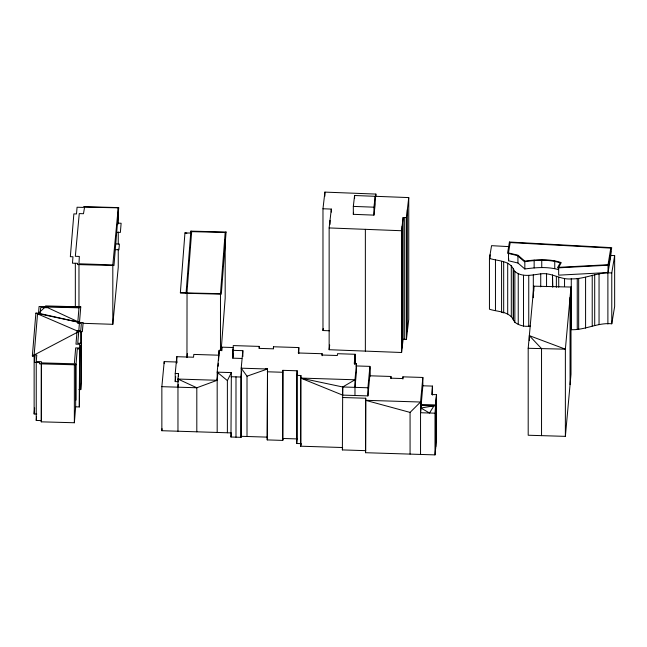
<?xml version="1.0" encoding="UTF-8"?>
<svg xmlns="http://www.w3.org/2000/svg" width="647" height="647" viewBox="0 0 647 647"><rect width="100%" height="100%" fill="white"/><g stroke="black" fill="none" stroke-linecap="round" stroke-linejoin="round"><path stroke-width="0.97" d="M342.376 397.501L365.709 398.237L365.709 450.652L342.376 449.916L342.716 386.979L354.977 379.781L356.497 363.638L354.265 363.565L355.138 354.273L337.508 353.699L337.338 355.502L321.996 355.025L322.125 353.723L298.324 352.979L298.833 347.568L273.503 346.768L273.301 348.822L259.099 348.377L259.285 346.404L233.252 345.587L232.807 358.171L241.849 358.454M354.791 364.051L354.92 356.643M354.823 363.962L355.138 354.273L355.138 364.293M420.898 408.014L433.975 405.847L429.511 413.012L420.898 408.014L422.855 385.79L422.855 377.46L402.919 376.837L402.749 378.544L390.772 378.171L390.934 376.465L369.809 375.794L367.917 395.907L342.603 395.107L300.653 378.074L300.887 375.503L296.722 375.373L296.722 443.502L300.887 443.632L300.653 446.204L342.603 447.522L342.376 449.916M420.542 412.729L421.092 405.443L435.56 405.895L435.01 413.182L420.542 412.729L421.092 404.48L420.542 402.022L422.855 377.46M217.732 372.284L217.182 380.282L196.809 387.771L161.855 386.671L161.855 430.716L231.351 432.9M218.144 366.283L218.346 363.282M218.557 360.282L219.244 350.286L221.541 350.359L221.848 347.164L233.219 347.52M187.04 292.986L180.359 292.816L184.953 232.912L191.633 233.09M190.857 231.125L186.061 293.277L221.29 294.183L226.078 232.03L190.857 231.125L191.666 231.642L225.18 232.499L226.078 232.03M186.959 292.808L191.666 231.642M187.032 357.427L187.347 353.416M220.473 350.205L220.473 293.665L225.18 232.499M221.169 350.262L225.18 298.121L225.18 239.568M78.724 331.596L32.35 355.947L34.137 355.009L37.502 314.183L40.146 314.256L40.704 307.535L47.15 307.705L47.199 306.945L78.983 307.818L80.762 306.88L77.761 343.217L81.417 343.322L80.948 349.024L77.292 348.919L75.982 364.835L39.483 363.824L39.58 362.595L34.461 362.449L34.995 356.02L32.35 355.947L35.884 313.148L38.529 313.221L79.476 322.416L83.139 322.521L82.379 331.693L78.724 331.596L35.884 313.148L79.476 322.416L77.769 322.538L77.689 323.354L81.352 323.46L80.754 330.666L77.098 330.56L75.974 344.155L79.63 344.261L79.322 406.939L75.667 406.842L74.356 422.75L41.262 421.836L41.368 361.657L36.248 361.511L36.248 420.461L41.368 420.599L41.368 363.654M38.529 313.221L39.079 306.5L80.762 306.88L45.589 305.91L45.525 306.678L38.529 313.221L40.146 314.256M36.248 361.511L36.782 355.082L34.137 355.009M36.782 414.031L34.137 413.959L34.631 407.982M36.248 420.461L36.556 416.789M77.769 322.538L78.983 307.818M79.322 406.939L79.63 348.256M78.926 389.559L80.754 389.607L81.352 382.401L81.352 331.45M117.463 223.15L118.749 207.606L83.576 206.644L83.512 207.412L77.066 207.234L76.508 213.955L73.863 213.882L70.337 256.681L72.982 256.754L72.448 263.183L77.567 263.321L77.462 264.558L113.961 265.561L117.463 223.15L121.126 223.247L120.366 232.427L116.711 232.322M41.262 421.836L41.368 420.599M435.56 449.018L435.56 404.933L436.523 394.67L431.646 394.516L432.439 386.089L422.855 385.79M296.722 443.502L297.151 438.917L297.151 370.788L282.876 370.335L282.699 440.397L267.235 439.911L267.502 369L241.202 368.183L241.016 437.332L230.971 437.016L231.351 372.599L217.182 372.154L217.182 432.455M282.876 438.464L282.699 440.397L282.876 438.464L297.151 438.917M528.195 348.288L533.824 286.176L571.002 287.058L571.002 374.257L565.373 436.361L528.195 435.237L528.195 348.288L565.373 349.17L571.002 287.058M300.887 443.632L300.653 446.204L300.653 378.074L354.977 379.781L354.977 395.503M161.855 386.671L164.217 361.616L177.035 362.021M161.855 430.716L162.041 428.71M178.483 381.698L175.232 381.593L175.232 373.465L176.809 356.691L193.542 357.217L193.809 354.419L218.84 355.203M175.232 381.593L175.701 376.659M177.965 431.217L177.965 379.053L178.483 373.57L175.232 373.465M177.965 387.181L178.224 384.439M217.74 374.322L217.182 380.282L177.965 379.053L178.313 380.816M232.807 358.171L232.944 348.87M232.92 356.942L233.252 353.416M230.971 437.016L231.278 433.725M232.807 350.342L242.851 350.658L241.202 368.183L247.008 376.19L247.008 436.49M241.663 371.143L241.016 377.039L241.016 437.332M267.235 439.911L267.502 369L265.464 368.944M296.722 375.373L297.151 370.788M354.977 387.367L356.497 371.224L356.497 363.638M365.709 398.237L365.515 452.706L435.01 454.89L436.523 438.755L436.523 394.67L435.56 404.933L421.092 404.48L421.092 405.443M367.917 395.907L367.917 387.771L369.93 366.372L355.834 365.935M365.515 452.706L365.709 450.652M112.813 264.906L118.255 207.833L84.579 207.121L83.487 213.728L79.266 213.583L75.335 256.293L79.33 256.438L78.974 263.79L112.813 264.906L112.813 324.309L82.962 323.314M112.813 324.309L118.255 267.235L118.255 249.111M329.469 330.779L322.974 330.528L322.974 208.763L324.899 192.11L375.867 194.076L375.867 196.09M375.867 194.076L375.608 196.308L408.75 197.586L406.429 217.627L403.121 217.497L403.121 339.271L401.593 352.502L329.145 349.712L329.145 227.938L331.321 209.086L322.974 208.763M322.974 330.528L323.201 328.571M329.145 349.712L329.687 344.997M353.327 206.393L354.588 195.507L375.195 196.308L375.195 204.234L373.934 215.119L353.327 214.327L353.327 206.393L373.934 207.186L375.195 196.308M353.327 214.327L353.553 212.345M401.593 352.502L401.593 230.736L403.121 217.497M403.121 339.271L406.429 339.4L408.75 319.351L408.75 197.586M489.447 258.404C497.616 261.129 509.205 260.296 513.467 269.152L513.467 319.974C509.205 311.11 497.616 311.943 489.447 309.226L489.447 258.404L491.558 245.666L508.55 246.604M508.477 252.937L510.2 242.56L610.784 248.116L608.034 264.72L608.034 272.541L558.668 275.161L558.668 267.34L561.232 262.609C549.521 258.638 536.889 259.487 524.83 261.137L517.94 255.193L508.477 252.937L508.477 260.757L517.94 263.014L524.83 268.966C535.951 267.494 547.532 266.499 558.45 269.629M508.477 260.757L508.793 258.865M608.034 272.541L610.784 255.937L610.784 251.044M611.771 272.977C597.771 271.78 585.147 279.286 571.269 278.873L571.269 329.695C585.179 330.229 597.723 322.384 611.771 323.791L611.771 272.977L614.65 255.63L610.622 255.411M611.771 323.791L614.65 306.443L614.65 255.63M241.096 436.903L241.202 436.313L267.502 437.137M227.38 432.778L227.38 380.606L231.351 372.599M410.069 412.406L420.542 402.022L365.515 400.299L410.069 412.406L410.069 454.105M247.008 376.19L267.502 369M513.467 269.152L514.858 271.481C522.283 277.636 532.133 274.926 540.73 273.875C551.414 272.209 560.593 280.062 571.269 278.873M513.225 268.756L513.225 319.578L514.858 322.295C519.306 325.627 525.113 327.034 530.572 326.031M558.668 267.34L608.034 264.72M186.862 233.243L184.953 232.912M220.473 293.665L180.359 292.816M115.748 243.943L119.404 244.048L118.935 249.75L115.279 249.653M79.322 347.989L75.667 347.892L74.356 363.8L41.262 362.886M267.235 371.782L282.699 372.268M230.971 376.716L241.016 377.039M300.653 378.074L342.716 386.979L367.917 387.771M329.145 227.938L401.593 230.736M342.603 395.107L342.716 386.979M529.343 340.645L529.343 335.647L565.373 349.17L565.373 436.361M177.965 379.053L196.809 387.771L196.809 431.808M45.525 306.678L79.476 322.416M227.38 380.606L217.182 372.154L219.244 350.286L219.244 352.995M529.343 335.647L541.539 348.604L541.539 435.641M607.889 273.188L607.889 324.001M599.049 273.665L599.049 324.487M594.698 274.643L594.698 325.457M592.223 275.193L592.223 326.015M585.584 277.296L585.584 328.118M578.669 278.542L578.669 329.355L577.253 329.42L577.253 278.606M570.064 297.41L570.064 384.609M564.548 278.622L564.548 286.589M558.725 277.248L558.725 287.211M556.371 276.358L556.371 287.325M554.746 260.749L554.746 268.57M552.829 286.993L552.498 274.967L552.498 286.92M546.553 273.738L546.553 286.686M541.749 259.625L541.749 267.446M540.73 273.875L540.73 286.831M534.147 260.102L534.147 267.923M533.824 286.176L533.824 291.174M533.314 274.773L533.314 297.685M528.745 275.509L528.745 326.323M524.83 261.137L524.83 268.966M523.488 275.323L523.488 326.137M518.239 273.608L518.239 324.43M517.94 256.172L517.94 263.014M514.858 271.481L514.858 322.295M511.3 265.723L511.3 316.537M507.693 263.143L507.693 313.957M503.681 262.035L503.681 312.849L501.579 312.266L501.579 261.445M495.456 259.754L495.456 310.576M490.046 254.772L490.046 258.76M435.787 402.96L435.787 446.648M435.01 413.182L435.01 454.89M432.439 386.089L432.439 395.107M420.542 402.022L420.542 454.437M407.327 209.854L407.327 331.628M406.429 217.627L406.429 339.4M404.69 217.562L404.69 339.327M402.919 376.837L402.895 379.061M402.119 226.151L402.119 347.924M390.934 376.465L390.934 378.479M373.934 207.186L373.934 215.119M369.93 366.372L369.93 376.465M369.809 367.666L369.809 375.794M365.361 229.337L365.361 351.111M354.588 195.507L354.588 198.483M331.321 209.086L331.321 212.103M330.01 220.401L330.01 224.42M324.899 192.11L324.899 196.138M322.125 353.723L322.125 355.729M300.887 375.503L300.823 444.327M298.833 347.568L298.833 353.577M282.876 370.335L282.804 439.232M273.503 346.768L273.503 348.773M259.285 346.404L259.285 348.401M242.851 350.658L242.851 356.529M235.993 376.877L235.993 437.178M221.848 347.164L221.848 350.779M187.04 292.711L186.959 357.419M178.483 373.57L178.483 376.279M176.809 356.691L176.809 363.016M164.217 361.616L164.217 363.622M118.255 207.833L118.255 223.943M118.255 231.998L118.255 244.081M80.754 331.66L80.754 343.654M80.754 345.652L80.754 389.607M78.974 264.793L78.974 307.074M75.974 364.14L75.974 400.105M75.667 363.873L75.667 406.842M75.335 263.337L75.335 306.629M74.356 364.803L74.356 422.75M34.137 356.012L34.137 413.959M509.432 242.018L507.563 253.252L517.398 255.581L524.434 261.687C536.266 260.078 548.656 259.123 560.205 262.86L557.463 267.898L608.811 265.181L611.714 247.672L509.432 242.018"/></g></svg>
